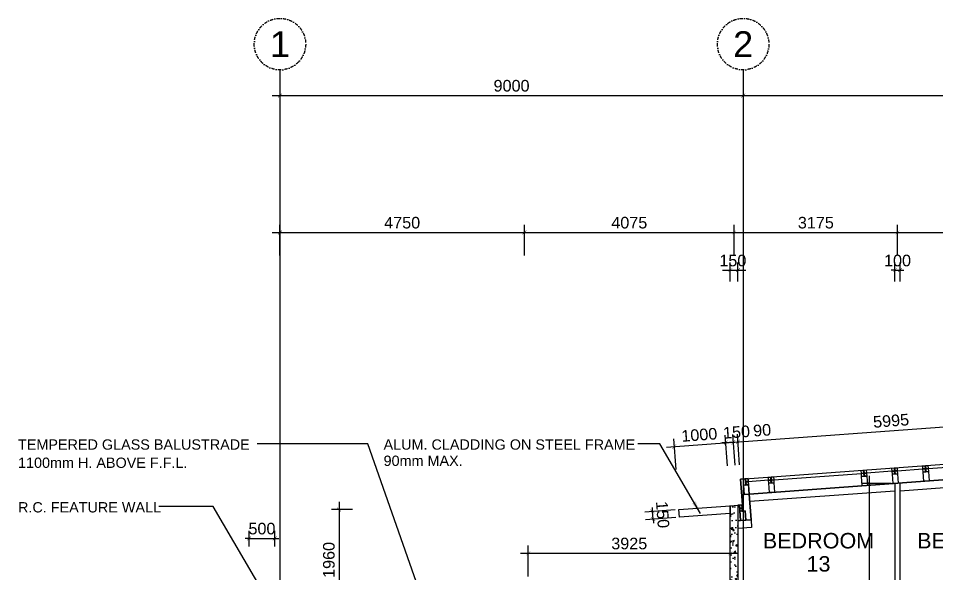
# Model space of a CAD drawing. Header units: millimetres. Extents: x 1500 to 71987, y 7230 to 49618.
# Drawn here: x 4917 to 22760, y 36164 to 46950 of the extents above; entities that cross this region are included whole.
import ezdxf
from ezdxf.enums import TextEntityAlignment as Align

# ---------------------------------------------------------------- set-up
doc = ezdxf.new("R2010")
doc.units = ezdxf.units.MM
doc.header["$MEASUREMENT"] = 0
doc.linetypes.add('CENTERX2', pattern=[101.6, 63.5, -12.7, 12.7, -12.7])
doc.linetypes.add('DASHDOT', pattern=[25.4, 12.7, -6.35, 0, -6.35])
doc.layers.get('0').update_dxf_attribs({"color": 8})
doc.layers.get('Defpoints').update_dxf_attribs({"color": 8})
for name, color, linetype in [('DLN020__', 8, 'DASHDOT'), ('Dry Wall', 8, 'Continuous'), ('GBP Dim', 8, 'Continuous'), ('GBP Text 200', 8, 'Continuous'), ('GBP Text 250', 8, 'Continuous'), ('grid', 8, 'CENTERX2'), ('hatch', 8, 'Continuous'), ('Kerb', 8, 'Continuous'), ('TEXT Ref', 8, 'Continuous'), ('WALL-NEW', 8, 'Continuous'), ('WINDOW', 8, 'Continuous'), ('WINDOW-MULLION', 8, 'Continuous'), ('zzz-room mix', 8, 'Continuous')]:
    doc.layers.add(name, color=color, linetype=linetype)
doc.styles.add('BH', font='arial.ttf')
doc.styles.add('SWIS721LT450', font='swissl.ttf')
doc.dimstyles.new('200 GBP', dxfattribs={"dimscale": 1.5, "dimtxt": 150, "dimasz": 50, "dimexe": 100, "dimexo": 50, "dimgap": 50, "dimtad": 1, "dimdec": 0, "dimzin": 0, "dimdsep": 46, "dimtxsty": 'BH', "dimblk": 'ARCHTICK', "dimcen": 0.09, "dimdle": 100, "dimclrd": 9, "dimclre": 9, "dimclrt": 1, "dimadec": 0, "dimazin": 0, "dimtfac": 1, "dimtdec": 0, "dimtix": 1, "dimtmove": 2, "dimatfit": 3, "dimldrblk": 'ARCHTICK', "dimfxl": 300, "dimfxlon": 1, "dimtolj": 1, "dimtzin": 0, "dimarcsym": 0})
doc.dimstyles.get("Standard").update_dxf_attribs({"dimtxt": 0.18, "dimasz": 0.18, "dimexe": 0.18, "dimexo": 0.0625, "dimgap": 0.09, "dimtad": 0, "dimtih": 1, "dimtoh": 1, "dimdec": 4, "dimzin": 0, "dimdsep": 46, "dimtxsty": 'Standard', "dimcen": 0.09, "dimadec": 0, "dimazin": 0, "dimtfac": 1, "dimtdec": 4, "dimtofl": 0, "dimtmove": 0, "dimatfit": 3, "dimfxl": 1, "dimtolj": 1, "dimtzin": 0, "dimarcsym": 0})

# ---------------------------------------------------------------- blocks, each defined once
blk = doc.blocks.new('A$C65CE4B9A')
at = {"layer": 'DLN020__', "ltscale": 5}
for centre in [(-59000, 11000), (-50000, 11000)]:
    blk.add_circle(centre, 500, dxfattribs=at)
at = {"layer": 'grid', "ltscale": 200}
for p, q in [((-59000, 10500), (-59000, -20450)), ((-50000, 10500), (-50000, -20450))]:
    blk.add_line(p, q, dxfattribs=at)
at = {"layer": 'DLN020__', "ltscale": 5, "char_height": 500, "width": 746.16, "attachment_point": 5, "style": 'SWIS721LT450'}
for s, insert in [('1', (-59000, 11000)), ('2', (-50000, 11000))]:
    blk.add_mtext(s, dxfattribs=dict(at, insert=insert))
blk = doc.blocks.new('_ArchTick')
at = {"color": 0, "const_width": 0.1}
blk.add_lwpolyline([(0.5, 0.5), (-0.5, -0.5)], dxfattribs=at)
blk = doc.blocks.new('*D210')
at = {"layer": 'Defpoints', "color": 0, "transparency": 16777216}
for p in [(19000, 45950), (28000, 45950), (28000, 45450)]:
    blk.add_point(p, dxfattribs=at)
at = {"layer": 'GBP Dim', "color": 9, "lineweight": -2, "transparency": 16777216}
for p, q in [((19000, 45875), (19000, 45300)), ((28000, 45875), (28000, 45300)), ((18850, 45450), (28150, 45450))]:
    blk.add_line(p, q, dxfattribs=at)
at = {"layer": 'GBP Dim', "color": 9, "lineweight": -2, "transparency": 16777216, "xscale": 75, "yscale": 75, "zscale": 75, "rotation": 180}
blk.add_blockref('_ArchTick', (19000, 45450), dxfattribs=at)
at = {"layer": 'GBP Dim', "color": 9, "lineweight": -2, "transparency": 16777216, "xscale": 75, "yscale": 75, "zscale": 75}
blk.add_blockref('_ArchTick', (28000, 45450), dxfattribs=at)
at = {"layer": 'GBP Dim', "transparency": 16777216, "insert": (23500, 45640), "char_height": 225, "attachment_point": 5, "style": 'BH'}
blk.add_mtext('\\A1;9000', dxfattribs=at)
blk = doc.blocks.new('*D211')
at = {"layer": 'Defpoints', "color": 0, "transparency": 16777216}
for p in [(10000, 45950), (19000, 45950), (19000, 45450)]:
    blk.add_point(p, dxfattribs=at)
at = {"layer": 'GBP Dim', "color": 9, "lineweight": -2, "transparency": 16777216}
for p, q in [((10000, 45875), (10000, 45300)), ((19000, 45875), (19000, 45300)), ((9850, 45450), (19150, 45450))]:
    blk.add_line(p, q, dxfattribs=at)
at = {"layer": 'GBP Dim', "color": 9, "lineweight": -2, "transparency": 16777216, "xscale": 75, "yscale": 75, "zscale": 75, "rotation": 180}
blk.add_blockref('_ArchTick', (10000, 45450), dxfattribs=at)
at = {"layer": 'GBP Dim', "color": 9, "lineweight": -2, "transparency": 16777216, "xscale": 75, "yscale": 75, "zscale": 75}
blk.add_blockref('_ArchTick', (19000, 45450), dxfattribs=at)
at = {"layer": 'GBP Dim', "transparency": 16777216, "insert": (14500, 45640), "char_height": 225, "attachment_point": 5, "style": 'BH'}
blk.add_mtext('\\A1;9000', dxfattribs=at)
blk = doc.blocks.new('*D217')
at = {"layer": 'Defpoints', "color": 0, "transparency": 16777216}
for p in [(22000, 42791), (22000, 37921), (18825, 34550)]:
    blk.add_point(p, dxfattribs=at)
at = {"layer": 'GBP Dim', "color": 9, "lineweight": -2, "transparency": 16777216}
for p, q in [((18825, 42341), (18825, 42941)), ((22000, 42341), (22000, 42941)), ((18675, 42791), (22150, 42791))]:
    blk.add_line(p, q, dxfattribs=at)
at = {"layer": 'GBP Dim', "color": 9, "lineweight": -2, "transparency": 16777216, "xscale": 75, "yscale": 75, "zscale": 75, "rotation": 180}
blk.add_blockref('_ArchTick', (18825, 42791), dxfattribs=at)
at = {"layer": 'GBP Dim', "color": 9, "lineweight": -2, "transparency": 16777216, "xscale": 75, "yscale": 75, "zscale": 75}
blk.add_blockref('_ArchTick', (22000, 42791), dxfattribs=at)
at = {"layer": 'GBP Dim', "transparency": 16777216, "insert": (20413, 42980), "char_height": 225, "attachment_point": 5, "style": 'BH'}
blk.add_mtext('\\A1;3175', dxfattribs=at)
blk = doc.blocks.new('*D218')
at = {"layer": 'Defpoints', "color": 0, "transparency": 16777216}
for p in [(25000, 42791), (22000, 37921), (25000, 37639)]:
    blk.add_point(p, dxfattribs=at)
at = {"layer": 'GBP Dim', "color": 9, "lineweight": -2, "transparency": 16777216}
for p, q in [((22000, 42341), (22000, 42941)), ((25000, 42341), (25000, 42941)), ((21850, 42791), (25150, 42791))]:
    blk.add_line(p, q, dxfattribs=at)
at = {"layer": 'GBP Dim', "color": 9, "lineweight": -2, "transparency": 16777216, "xscale": 75, "yscale": 75, "zscale": 75, "rotation": 180}
blk.add_blockref('_ArchTick', (22000, 42791), dxfattribs=at)
at = {"layer": 'GBP Dim', "color": 9, "lineweight": -2, "transparency": 16777216, "xscale": 75, "yscale": 75, "zscale": 75}
blk.add_blockref('_ArchTick', (25000, 42791), dxfattribs=at)
at = {"layer": 'GBP Dim', "transparency": 16777216, "insert": (23500, 42980), "char_height": 225, "attachment_point": 5, "style": 'BH'}
blk.add_mtext('\\A1;3000', dxfattribs=at)
blk = doc.blocks.new('*D192')
at = {"layer": 'Defpoints', "color": 0, "transparency": 16777216}
for p in [(18660, 38707), (18761, 37332), (17764, 37259)]:
    blk.add_point(p, dxfattribs=at)
at = {"layer": 'GBP Dim', "color": 9, "lineweight": -2, "transparency": 16777216}
for p, q in [((17696, 38185), (17652, 38783)), ((18693, 38258), (18649, 38857)), ((17513, 38623), (18810, 38718))]:
    blk.add_line(p, q, dxfattribs=at)
at = {"layer": 'GBP Dim', "color": 9, "lineweight": -2, "transparency": 16777216, "xscale": 75, "yscale": 75, "zscale": 75}
for p, rotation in [((18660, 38707), 4.194182783190666), ((17663, 38634), 184.1941827831907)]:
    blk.add_blockref('_ArchTick', p, dxfattribs=dict(at, rotation=rotation))
at = {"layer": 'GBP Dim', "transparency": 16777216, "insert": (18148, 38860), "char_height": 225, "attachment_point": 5, "rotation": 4.1942, "style": 'BH'}
blk.add_mtext('\\A1;1000', dxfattribs=at)
blk = doc.blocks.new('*D193')
at = {"layer": 'Defpoints', "color": 0, "transparency": 16777216}
for p in [(24878, 39163), (24942, 38287), (18971, 37749)]:
    blk.add_point(p, dxfattribs=at)
at = {"layer": 'GBP Dim', "color": 9, "lineweight": -2, "transparency": 16777216}
for p, q in [((24911, 38714), (24867, 39313)), ((18749, 38714), (25028, 39174)), ((18932, 38276), (18888, 38874))]:
    blk.add_line(p, q, dxfattribs=at)
at = {"layer": 'GBP Dim', "color": 9, "lineweight": -2, "transparency": 16777216, "xscale": 75, "yscale": 75, "zscale": 75}
for p, rotation in [((24878, 39163), 4.194182783190666), ((18899, 38725), 184.1941827831907)]:
    blk.add_blockref('_ArchTick', p, dxfattribs=dict(at, rotation=rotation))
at = {"layer": 'GBP Dim', "transparency": 16777216, "insert": (21875, 39133), "char_height": 225, "attachment_point": 5, "rotation": 4.1942, "style": 'BH'}
blk.add_mtext('\\A1;5995', dxfattribs=at)
blk = doc.blocks.new('*D162')
at = {"layer": 'Defpoints', "color": 0, "transparency": 16777216}
for p in [(21455, 37916), (21950, 37916), (21950, 32066)]:
    blk.add_point(p, dxfattribs=at)
at = {"layer": 'GBP Dim', "color": 9, "lineweight": -2, "transparency": 16777216}
for p, q in [((21455, 31916), (21455, 38066)), ((21875, 37916), (21305, 37916)), ((21875, 32066), (21305, 32066))]:
    blk.add_line(p, q, dxfattribs=at)
at = {"layer": 'GBP Dim', "color": 9, "lineweight": -2, "transparency": 16777216, "xscale": 75, "yscale": 75, "zscale": 75}
for p, rotation in [((21455, 37916), 90), ((21455, 32066), 270)]:
    blk.add_blockref('_ArchTick', p, dxfattribs=dict(at, rotation=rotation))
at = {"layer": 'GBP Dim', "transparency": 16777216, "insert": (21266, 34991), "char_height": 225, "attachment_point": 5, "rotation": 90, "style": 'BH'}
blk.add_mtext('\\A1;5850', dxfattribs=at)
blk = doc.blocks.new('*D152')
at = {"layer": 'Defpoints', "color": 0, "transparency": 16777216}
for p in [(14825, 36558), (14825, 35629), (18750, 35604)]:
    blk.add_point(p, dxfattribs=at)
at = {"layer": 'GBP Dim', "color": 9, "lineweight": -2, "transparency": 16777216}
for p, q in [((14825, 36108), (14825, 36708)), ((18750, 36108), (18750, 36708)), ((18900, 36558), (14675, 36558))]:
    blk.add_line(p, q, dxfattribs=at)
at = {"layer": 'GBP Dim', "color": 9, "lineweight": -2, "transparency": 16777216, "xscale": 75, "yscale": 75, "zscale": 75, "rotation": 180}
blk.add_blockref('_ArchTick', (14825, 36558), dxfattribs=at)
at = {"layer": 'GBP Dim', "color": 9, "lineweight": -2, "transparency": 16777216, "xscale": 75, "yscale": 75, "zscale": 75}
blk.add_blockref('_ArchTick', (18750, 36558), dxfattribs=at)
at = {"layer": 'GBP Dim', "transparency": 16777216, "insert": (16787, 36748), "char_height": 225, "attachment_point": 5, "style": 'BH'}
blk.add_mtext('\\A1;3925', dxfattribs=at)
blk = doc.blocks.new('*D153')
at = {"layer": 'Defpoints', "color": 0, "transparency": 16777216}
for p in [(9900, 36848), (9400, 36614), (9900, 36614)]:
    blk.add_point(p, dxfattribs=at)
at = {"layer": 'GBP Dim', "color": 9, "lineweight": -2, "transparency": 16777216}
for p, q in [((9400, 36689), (9400, 36998)), ((9900, 36689), (9900, 36998)), ((9400, 36848), (9325, 36848)), ((9400, 36848), (9900, 36848)), ((9900, 36848), (9975, 36848))]:
    blk.add_line(p, q, dxfattribs=at)
at = {"layer": 'GBP Dim', "color": 9, "lineweight": -2, "transparency": 16777216, "xscale": 75, "yscale": 75, "zscale": 75}
blk.add_blockref('_ArchTick', (9400, 36848), dxfattribs=at)
at = {"layer": 'GBP Dim', "color": 9, "lineweight": -2, "transparency": 16777216, "xscale": 75, "yscale": 75, "zscale": 75, "rotation": 180}
blk.add_blockref('_ArchTick', (9900, 36848), dxfattribs=at)
at = {"layer": 'GBP Dim', "transparency": 16777216, "insert": (9650, 37038), "char_height": 225, "attachment_point": 5, "style": 'BH'}
blk.add_mtext('\\A1;500', dxfattribs=at)
blk = doc.blocks.new('*D144')
at = {"layer": 'Defpoints', "color": 0, "transparency": 16777216}
for p in [(17241, 37371), (17753, 37409), (17764, 37259)]:
    blk.add_point(p, dxfattribs=at)
at = {"layer": 'GBP Dim', "color": 9, "lineweight": -2, "transparency": 16777216}
for p, q in [((17678, 37403), (17092, 37360)), ((17241, 37371), (17236, 37446)), ((17252, 37222), (17241, 37371)), ((17689, 37254), (17103, 37211)), ((17252, 37222), (17258, 37147))]:
    blk.add_line(p, q, dxfattribs=at)
at = {"layer": 'GBP Dim', "color": 9, "lineweight": -2, "transparency": 16777216, "xscale": 75, "yscale": 75, "zscale": 75}
for p, rotation in [((17241, 37371), 274.1941824722423), ((17252, 37222), 94.19418247224229)]:
    blk.add_blockref('_ArchTick', p, dxfattribs=dict(at, rotation=rotation))
at = {"layer": 'GBP Dim', "transparency": 16777216, "insert": (17436, 37310), "char_height": 225, "attachment_point": 5, "rotation": 274.1942, "style": 'BH'}
blk.add_mtext('\\A1;150', dxfattribs=at)
blk = doc.blocks.new('*D137')
at = {"layer": 'Defpoints', "color": 0, "transparency": 16777216}
for p in [(11487, 37410), (11149, 35450), (11502, 35450)]:
    blk.add_point(p, dxfattribs=at)
at = {"layer": 'GBP Dim', "color": 9, "lineweight": -2, "transparency": 16777216}
for p, q in [((11149, 37560), (11149, 35300)), ((11412, 37410), (10999, 37410)), ((11427, 35450), (10999, 35450))]:
    blk.add_line(p, q, dxfattribs=at)
at = {"layer": 'GBP Dim', "color": 9, "lineweight": -2, "transparency": 16777216, "xscale": 75, "yscale": 75, "zscale": 75}
for p, rotation in [((11149, 37410), 90), ((11149, 35450), 270)]:
    blk.add_blockref('_ArchTick', p, dxfattribs=dict(at, rotation=rotation))
at = {"layer": 'GBP Dim', "transparency": 16777216, "insert": (10951, 36430), "char_height": 225, "attachment_point": 5, "rotation": 90, "style": 'BH'}
blk.add_mtext('\\A1;1960', dxfattribs=at)
blk = doc.blocks.new('*D138')
at = {"layer": 'Defpoints', "color": 0, "transparency": 16777216}
for p in [(18825, 42791), (14750, 35250), (18825, 35250)]:
    blk.add_point(p, dxfattribs=at)
at = {"layer": 'GBP Dim', "color": 9, "lineweight": -2, "transparency": 16777216}
for p, q in [((14750, 42341), (14750, 42941)), ((18825, 42341), (18825, 42941)), ((14600, 42791), (18975, 42791))]:
    blk.add_line(p, q, dxfattribs=at)
at = {"layer": 'GBP Dim', "color": 9, "lineweight": -2, "transparency": 16777216, "xscale": 75, "yscale": 75, "zscale": 75, "rotation": 180}
blk.add_blockref('_ArchTick', (14750, 42791), dxfattribs=at)
at = {"layer": 'GBP Dim', "color": 9, "lineweight": -2, "transparency": 16777216, "xscale": 75, "yscale": 75, "zscale": 75}
blk.add_blockref('_ArchTick', (18825, 42791), dxfattribs=at)
at = {"layer": 'GBP Dim', "transparency": 16777216, "insert": (16788, 42980), "char_height": 225, "attachment_point": 5, "style": 'BH'}
blk.add_mtext('\\A1;4075', dxfattribs=at)
blk = doc.blocks.new('*D108')
at = {"layer": 'Defpoints', "color": 0, "transparency": 16777216}
for p in [(14750, 42791), (10000, 37089), (14750, 35200)]:
    blk.add_point(p, dxfattribs=at)
at = {"layer": 'GBP Dim', "color": 9, "lineweight": -2, "transparency": 16777216}
for p, q in [((10000, 42341), (10000, 42941)), ((14750, 42341), (14750, 42941)), ((9850, 42791), (14900, 42791))]:
    blk.add_line(p, q, dxfattribs=at)
at = {"layer": 'GBP Dim', "color": 9, "lineweight": -2, "transparency": 16777216, "xscale": 75, "yscale": 75, "zscale": 75, "rotation": 180}
blk.add_blockref('_ArchTick', (10000, 42791), dxfattribs=at)
at = {"layer": 'GBP Dim', "color": 9, "lineweight": -2, "transparency": 16777216, "xscale": 75, "yscale": 75, "zscale": 75}
blk.add_blockref('_ArchTick', (14750, 42791), dxfattribs=at)
at = {"layer": 'GBP Dim', "transparency": 16777216, "insert": (12375, 42980), "char_height": 225, "attachment_point": 5, "style": 'BH'}
blk.add_mtext('\\A1;4750', dxfattribs=at)
blk = doc.blocks.new('*D44')
at = {"layer": 'Defpoints', "color": 0, "transparency": 16777216}
for p in [(22050, 42061), (21950, 41079, 0), (22050, 41079, 0)]:
    blk.add_point(p, dxfattribs=at)
at = {"layer": 'GBP Dim', "color": 9, "lineweight": -2, "transparency": 16777216}
for p, q in [((21950, 41836), (21950, 42211)), ((22050, 41836), (22050, 42211)), ((21950, 42061), (21875, 42061)), ((21950, 42061), (22050, 42061)), ((22050, 42061), (22125, 42061))]:
    blk.add_line(p, q, dxfattribs=at)
at = {"layer": 'GBP Dim', "color": 9, "lineweight": -2, "transparency": 16777216, "xscale": 75, "yscale": 75, "zscale": 75}
blk.add_blockref('_ArchTick', (21950, 42061), dxfattribs=at)
at = {"layer": 'GBP Dim', "color": 9, "lineweight": -2, "transparency": 16777216, "xscale": 75, "yscale": 75, "zscale": 75, "rotation": 180}
blk.add_blockref('_ArchTick', (22050, 42061), dxfattribs=at)
at = {"layer": 'GBP Dim', "transparency": 16777216, "insert": (22000, 42245), "char_height": 225, "attachment_point": 5, "style": 'BH'}
blk.add_mtext('\\A1;100', dxfattribs=at)
blk = doc.blocks.new('*D45')
at = {"layer": 'Defpoints', "color": 0, "transparency": 16777216}
for p in [(18900, 42061), (18750, 41079, 0), (18900, 41079)]:
    blk.add_point(p, dxfattribs=at)
at = {"layer": 'GBP Dim', "color": 9, "lineweight": -2, "transparency": 16777216}
for p, q in [((18750, 41836), (18750, 42211)), ((18900, 41836), (18900, 42211)), ((18600, 42061), (19050, 42061))]:
    blk.add_line(p, q, dxfattribs=at)
at = {"layer": 'GBP Dim', "color": 9, "lineweight": -2, "transparency": 16777216, "xscale": 75, "yscale": 75, "zscale": 75, "rotation": 180}
blk.add_blockref('_ArchTick', (18750, 42061), dxfattribs=at)
at = {"layer": 'GBP Dim', "color": 9, "lineweight": -2, "transparency": 16777216, "xscale": 75, "yscale": 75, "zscale": 75}
blk.add_blockref('_ArchTick', (18900, 42061), dxfattribs=at)
at = {"layer": 'GBP Dim', "transparency": 16777216, "insert": (18800, 42245), "char_height": 225, "attachment_point": 5, "style": 'BH'}
blk.add_mtext('\\A1;150', dxfattribs=at)
blk = doc.blocks.new('CURTAIN WALL')
at = {"layer": 'WINDOW-MULLION', "ltscale": 100}
blk.add_line((-10, 300), (10, 300), dxfattribs=at)
for points in [[(-50, 300), (-10, 300), (-10, 240), (-50, 240), (-50, 300)], [(-50, 240), (-10, 240), (-10, 180), (-50, 180), (-50, 240)], [(10, 300), (50, 300), (50, 240), (10, 240), (10, 300)], [(10, 240), (50, 240), (50, 180), (10, 180), (10, 240)]]:
    blk.add_lwpolyline(points, dxfattribs=at)
at = {"layer": 'WINDOW-MULLION'}
blk.add_lwpolyline([(-50, 180), (50, 180), (50, 0), (-50, 0)], close=True, dxfattribs=at)
blk = doc.blocks.new('A$C2EC83355')
at = {"ltscale": 100}
blk.add_line((-60, 180), (-40, 180), dxfattribs=at)
for points in [[(-40, 300), (-100, 300), (-100, 0), (0, 0), (0, 180), (-40, 180), (-40, 300)], [(-100, 300), (-60, 300), (-60, 240), (-100, 240), (-100, 300)], [(-100, 240), (-60, 240), (-60, 180), (-100, 180), (-100, 240)]]:
    blk.add_lwpolyline(points, dxfattribs=at)
blk.add_lwpolyline([(-100, 180), (0, 180), (0, 0), (-100, 0)], close=True)
blk = doc.blocks.new('A$C05020688')
at = {"ltscale": 100}
blk.add_line((-60, 180), (-40, 180), dxfattribs=at)
for points in [[(-100, 180), (-100, 0), (0, 0), (0, 300), (-60, 300), (-60, 180), (-100, 180)], [(-40, 300), (0, 300), (0, 240), (-40, 240), (-40, 300)], [(-40, 240), (0, 240), (0, 180), (-40, 180), (-40, 240)]]:
    blk.add_lwpolyline(points, dxfattribs=at)
blk.add_lwpolyline([(-100, 180), (0, 180), (0, 0), (-100, 0)], close=True)
blk = doc.blocks.new('*D246')
at = {"layer": 'Defpoints', "color": 0, "transparency": 16777216}
for p in [(18660, 38707), (18761, 37332), (18910, 37343)]:
    blk.add_point(p, dxfattribs=at)
at = {"layer": 'GBP Dim', "color": 9, "lineweight": -2, "transparency": 16777216}
for p, q in [((18693, 38258), (18649, 38857)), ((18842, 38269), (18798, 38868)), ((18809, 38718), (18884, 38723)), ((18660, 38707), (18585, 38702)), ((18809, 38718), (18660, 38707))]:
    blk.add_line(p, q, dxfattribs=at)
at = {"layer": 'GBP Dim', "color": 9, "lineweight": -2, "transparency": 16777216, "xscale": 75, "yscale": 75, "zscale": 75}
for p, rotation in [((18660, 38707), 4.194182785482446), ((18809, 38718), 184.1941827854825)]:
    blk.add_blockref('_ArchTick', p, dxfattribs=dict(at, rotation=rotation))
at = {"layer": 'GBP Dim', "transparency": 16777216, "insert": (18871, 38913), "char_height": 225, "attachment_point": 5, "rotation": 4.1942, "style": 'BH'}
blk.add_mtext('\\A1;150', dxfattribs=at)
blk = doc.blocks.new('*D247')
at = {"layer": 'Defpoints', "color": 0, "transparency": 16777216}
for p in [(18900, 38725), (18910, 37343), (19000, 37354)]:
    blk.add_point(p, dxfattribs=at)
at = {"layer": 'GBP Dim', "color": 9, "lineweight": -2, "transparency": 16777216}
for p, q in [((18842, 38269), (18798, 38868)), ((18809, 38718), (18900, 38725)), ((18932, 38276), (18889, 38874)), ((18900, 38725), (18974, 38730)), ((18809, 38718), (18735, 38712))]:
    blk.add_line(p, q, dxfattribs=at)
at = {"layer": 'GBP Dim', "color": 9, "lineweight": -2, "transparency": 16777216, "xscale": 75, "yscale": 75, "zscale": 75}
for p, rotation in [((18809, 38718), 4.194182783190666), ((18900, 38725), 184.1941827831907)]:
    blk.add_blockref('_ArchTick', p, dxfattribs=dict(at, rotation=rotation))
at = {"layer": 'GBP Dim', "transparency": 16777216, "insert": (19369, 38949), "char_height": 225, "attachment_point": 5, "rotation": 4.1942, "style": 'BH'}
blk.add_mtext('\\A1;90', dxfattribs=at)

msp = doc.modelspace()

# ---------------------------------------------------------------- hatches: boundary and pattern name
at = {"layer": 'hatch'}
h = msp.add_hatch(dxfattribs=at)
h.set_pattern_fill('AR-CONC', color=256, scale=40, style=0)
h.set_pattern_definition([(50, (17699.99, 35325), (286.904, -25.1), [30, -330]), (355, (17700, 35325), (-55.5, 300.877), [24, -264]), (100.451, (17723.9, 35322.9), (231.404, 275.776), [25.496, -280.457]), (46.184, (17700, 35405), (426.896, -66.21), [45, -495]), (96.636, (17735.56, 35399.48), (373.865, 389.65), [38.244, -420.685]), (351.184, (17700, 35405), (373.865, 389.65), [36, -396]), (21, (17739.99, 35385), (238.763, -161.048), [30, -330]), (326, (17740, 35385), (97.326, 290.06), [24, -264]), (71.451, (17759.88, 35371.57), (336.09, 129.012), [25.496, -280.457]), (37.5, (17699.99, 35324.99), (4.864, 133.1575), [0, -260.8, 0, -268, 0, -265]), (7.5, (17699.99, 35325), (105.228, 157.765), [0, -152.8, 0, -254.8, 0, -101]), (327.5, (17610.79, 35325), (213.529, -9.022), [0, -100, 0, -312, 0, -414]), (317.5, (17570.79, 35325), (233.274, 40.042), [0, -130, 0, -207.2, 0, -294])])
edge = h.paths.add_edge_path()
edge.add_line((18750, 37481.9), (18900, 37492.9))
edge.add_line((18900, 37492.9), (18900, 35325))
edge.add_line((18900, 35325), (18900, 35325))
edge.add_line((18900, 35325), (17700, 35325))
edge.add_line((17700, 35325), (17700, 35450))
edge.add_line((17700, 35450), (18750, 35450))
edge.add_line((18750, 35450), (18750, 37481.9))

# ---------------------------------------------------------------- linework, layer by layer
at = {"layer": 'Dry Wall'}
msp.add_lwpolyline([(21950, 32065.9), (22050, 32073.3), (22050, 37924.8), (21950, 37917.5)], close=True, dxfattribs=at)
at = {"layer": 'Kerb'}
for p, q in [((22050, 37774.4), (24820.8, 37977.2)), ((21950, 37767.1), (19127.6, 37562.7))]:
    msp.add_line(p, q, dxfattribs=at)
msp.add_lwpolyline([(19153.1, 37210.5), (19164.1, 37060.9), (18900, 37041.5)], dxfattribs=at)
at = {"layer": 'WALL-NEW'}
for points in [[(18750, 37481.9), (18900, 37492.9), (18900, 35325), (18900, 35325), (18900, 35325), (17700, 35325), (17700, 35450), (18750, 35450), (18750, 37481.9)], [(18750, 37331.5), (17763.7, 37259.2), (17752.7, 37408.8), (18750, 37481.9), (18750, 37331.5)]]:
    msp.add_lwpolyline(points, dxfattribs=at)
at = {"layer": 'WINDOW'}
for points in [[(18988, 37499.4), (18951.4, 37998.9), (24931.5, 38436.6), (24968.1, 37937.9), (28005.7, 38160.7), (33988, 38599.4), (33951.5, 39098), (36931.5, 39316.6), (36968.1, 38817.9), (39988, 39039.4), (39951.5, 39538), (42931.5, 39756.6), (42968.1, 39257.9), (48931.5, 39695.5), (48968.1, 39196.6), (55535.6, 39678.2), (55591.2, 38920.7)], [(18988, 37499.4), (18951.4, 37998.9), (24931.5, 38436.6), (24968.1, 37937.9), (28005.7, 38160.7), (33988, 38599.4), (33951.5, 39098), (36931.5, 39316.6), (36968.1, 38817.9), (39988, 39039.4), (39951.5, 39538), (42931.5, 39756.6), (42968.1, 39257.9), (48931.5, 39695.5), (48968.1, 39196.6), (55535.6, 39678.2), (55596.7, 38845.7)], [(19049.9, 37203.1), (19153.1, 37210.5), (19153.1, 37210.5), (19116.8, 37710.1), (24809.8, 38126.8), (24846.4, 37628.2), (28027.6, 37861.5), (34153.6, 38310.7), (34117, 38809.3), (36809.8, 39006.8), (36846.4, 38508.2), (40153.6, 38750.7), (40117, 39249.4), (42813.7, 39447.1), (42850.3, 38948.4), (48813.7, 39385.8), (48850.3, 38887.1), (52050, 39121.8)], [(21995.7, 38161.5), (22494.4, 38198)], [(22594.1, 38205.3), (24297.6, 38330)], [(19594.1, 37985), (21297.6, 38110.3)], [(21896, 38154.1), (21397.3, 38117.5)], [(19494.4, 37977.7), (19099.3, 37948.7)]]:
    msp.add_lwpolyline(points, dxfattribs=at)
at = {"layer": 'WINDOW-MULLION'}
for points in [[(19035.1, 38004.1), (18951.3, 37998), (18987.9, 37499.3)], [(18899.9, 37492.9), (18899.9, 37192.1), (18950.1, 37195.7), (18928.2, 37494.9), (18899.9, 37492.9)]]:
    msp.add_lwpolyline(points, dxfattribs=at)
at = {"layer": 'zzz-room mix'}
msp.add_lwpolyline([(24809.8, 38126.8), (19116.9, 37709.4), (19152.9, 37210.5), (18900, 37192.1), (18900, 34650), (19250, 34650), (19250, 33350), (18850, 33350), (18850, 32046.2), (20400, 32046.2), (20400, 31952.3), (24450, 32249.3)], dxfattribs=at)

# ---------------------------------------------------------------- block references
at = {"layer": 'TEXT Ref'}
msp.add_blockref('A$C65CE4B9A', (69000, 35450), dxfattribs=at)
at = {"layer": 'WINDOW-MULLION'}
for name, p, rotation in [('CURTAIN WALL', (21963.4, 37918.5), 4.194182774196734), ('CURTAIN WALL', (22561.8, 37962.3), 4.194182774196734), ('A$C05020688', (19116.8, 37710.1), 4.19418278339281), ('CURTAIN WALL', (19561.8, 37742.7), 4.194182774196721), ('CURTAIN WALL', (21365, 37874.7), 4.194182774196719), ('A$C2EC83355', (19049.9, 37203.1), 4.194182783392806)]:
    msp.add_blockref(name, p, dxfattribs=dict(at, rotation=rotation))

# ---------------------------------------------------------------- texts
at = {"layer": 'GBP Text 200', "style": 'BH'}
for s, p in [('TEMPERED GLASS BALUSTRADE ', (4910.7, 38572.2)), ('ALUM. CLADDING ON STEEL FRAME', (12013.3, 38572.2)), ('1100mm H. ABOVE F.F.L.', (4910.7, 38218.1)), ('90mm MAX.', (12013.3, 38256.6)), ('R.C. FEATURE WALL', (4910.7, 37352.8))]:
    msp.add_text(s, height=200, dxfattribs=at).set_placement(p)
at = {"layer": 'GBP Text 250', "style": 'BH'}
for s, p in [('BEDROOM', (20464.3, 36654.3)), ('BEDROOM', (23464.3, 36654.3)), ('13', (20464.3, 36204.3))]:
    msp.add_text(s, height=300, dxfattribs=at).set_placement(p, align=Align.CENTER)

# ---------------------------------------------------------------- dimensions: what is measured, and where the dimension line sits
at = {"layer": 'GBP Dim'}
for base, p1, p2, override, picture, middle in [((19000, 45450), (10000, 45950), (19000, 45950), {"dimclrt": 256, "dimfxl": 300, "dimfxlon": 1}, '*D211', (14500, 45639.9)), ((28000, 45450), (19000, 45950), (28000, 45950), {"dimclrt": 256, "dimfxl": 300, "dimfxlon": 1}, '*D210', (23500, 45639.9)), ((14750, 42790.5), (10000, 37089.3), (14750, 35200), {"dimclrt": 256}, '*D108', (12375, 42980.4)), ((18825.4, 42790.5), (14750, 35250), (18825.4, 35250), {"dimclrt": 256}, '*D138', (16787.7, 42980.4)), ((22000, 42790.5), (18825.4, 34550.1), (22000, 37921.1), {"dimclrt": 256, "dimfxl": 300, "dimfxlon": 1}, '*D217', (20412.7, 42980.5)), ((25000, 42790.5), (22000, 37921.1), (25000, 37639.4), {"dimclrt": 256, "dimfxl": 300, "dimfxlon": 1}, '*D218', (23500, 42980.5)), ((9899.7, 36848), (9400, 36614.4), (9899.7, 36614.4), {"dimclrt": 256}, '*D153', (9649.8, 37037.8)), ((14825, 36558.2), (18750, 35603.7), (14825, 35628.7), {"dimclrt": 256}, '*D152', (16787.5, 36748.2))]:
    dim = msp.add_linear_dim(base=base, p1=p1, p2=p2, dimstyle='200 GBP', override=override, dxfattribs=at)
    dim.commit()
    dim.dimension.update_dxf_attribs({"geometry": picture, "text_midpoint": middle})
for base, p1, p2, picture, middle in [((18900.1, 42061.1), (18750, 41079.1, 0), (18900.1, 41079.1), '*D45', (18800, 42244.6)), ((22050, 42061.1), (21950, 41079.1, 0), (22050, 41079.1, 0), '*D44', (22000, 42244.6))]:
    dim = msp.add_linear_dim(base=base, p1=p1, p2=p2, dimstyle='200 GBP', override={"dimclrt": 256, "dimfxl": 150}, dxfattribs=at)
    dim.commit()
    dim.dimension.update_dxf_attribs({"geometry": picture, "text_midpoint": middle, "dimtype": 160})
for base, p1, p2, angle, picture, middle in [((24878.2, 39163), (18970.6, 37748.7), (24942.5, 38287), 4.19418, '*D193', (21874.8, 39133.1)), ((18660.2, 38707), (17763.7, 37259.2), (18761, 37332.3), 4.19418, '*D192', (18147.6, 38859.8)), ((21455.5, 37916.1), (21950, 32065.9), (21950, 37916.1), 90, '*D162', (21265.6, 34991))]:
    dim = msp.add_linear_dim(base=base, p1=p1, p2=p2, angle=angle, dimstyle='200 GBP', override={"dimclrt": 256}, dxfattribs=at)
    dim.commit()
    dim.dimension.update_dxf_attribs({"geometry": picture, "text_midpoint": middle})
for base, p1, p2, angle, picture, middle in [((18660.2, 38707), (18910.2, 37343.2), (18761, 37332.3), 184.19418, '*D246', (18870.5, 38912.8)), ((18899.5, 38724.6), (18910.2, 37343.2), (19000, 37354.2), 4.19418, '*D247', (19368.8, 38949.4)), ((11149.3, 35450), (11487, 37409.8), (11501.6, 35450), 90, '*D137', (10950.7, 36429.9))]:
    dim = msp.add_linear_dim(base=base, p1=p1, p2=p2, angle=angle, dimstyle='200 GBP', override={"dimclrt": 256}, dxfattribs=at)
    dim.commit()
    dim.dimension.update_dxf_attribs({"geometry": picture, "text_midpoint": middle, "dimtype": 160})
dim = msp.add_aligned_dim(p1=(17763.7, 37259.2), p2=(17752.7, 37408.8), distance=512.9, dimstyle='200 GBP', override={"dimclrt": 256}, dxfattribs=at)
dim.commit()
dim.dimension.update_dxf_attribs({"geometry": '*D144', "text_midpoint": (17436, 37310.3)})

# ---------------------------------------------------------------- leaders
at = {"layer": 'GBP Text 200'}
for points in [[(12879.6, 35350), (11704.2, 38684.5), (9554.6, 38684.5)], [(18169.1, 37332.4), (17379.5, 38684.5), (16951.9, 38684.5)], [(10000, 35249.9), (8698.9, 37468.3), (7644, 37468.3)]]:
    msp.add_leader(points, dimstyle='Standard', override={"dimscale": 2, "dimtxt": 200, "dimasz": 125, "dimexe": 166.67, "dimexo": 100, "dimgap": 100, "dimtih": 0, "dimtoh": 0, "dimdec": 0, "dimrnd": 5.001, "dimtxsty": 'BH', "dimdle": 166.666667, "dimclrd": 9, "dimclre": 9, "dimclrt": 1, "dimtdec": 0, "dimtix": 1, "dimtofl": 1, "dimtmove": 2, "dimfxl": 50}, dxfattribs=at)

doc.saveas('drawing.dxf')
